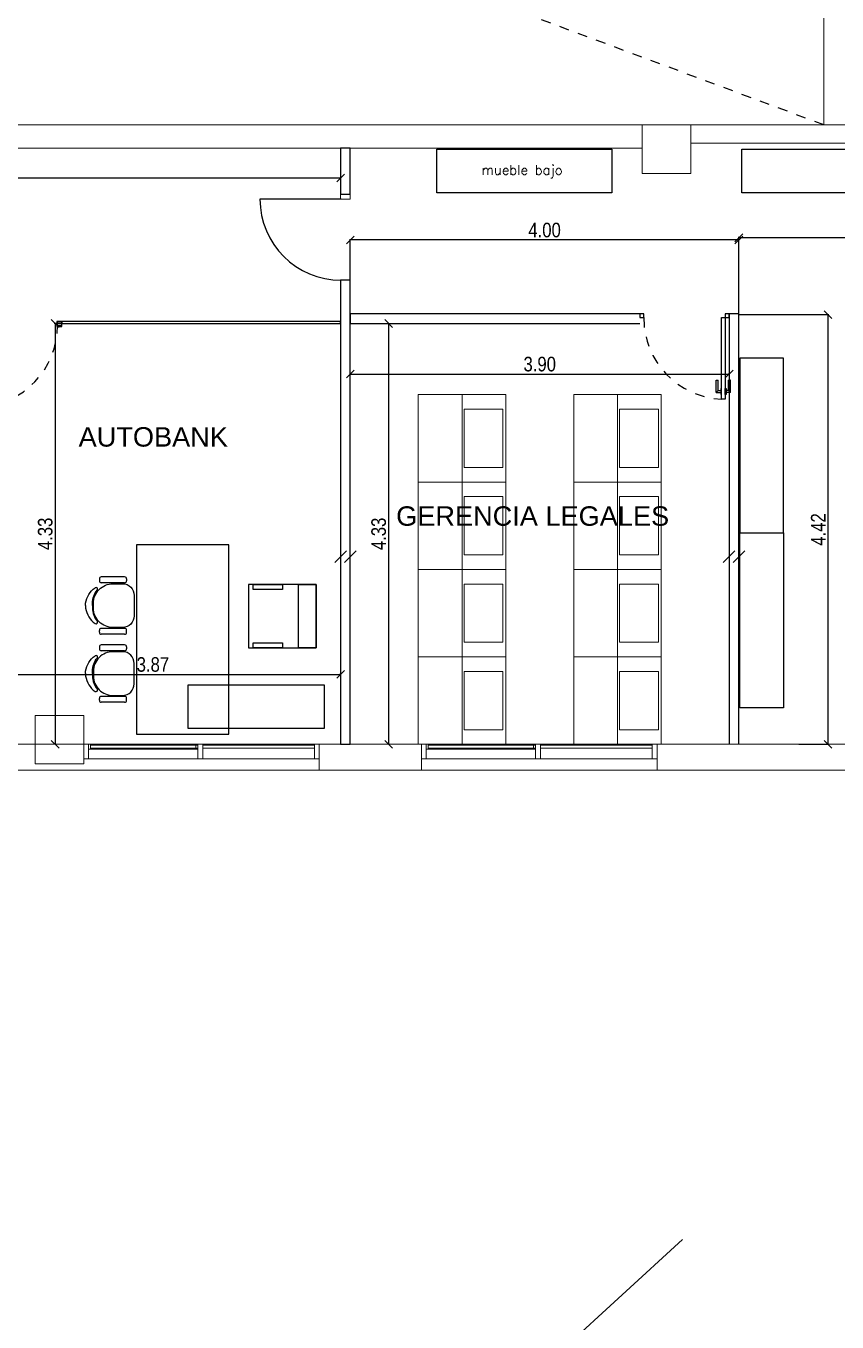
# Model space of a CAD drawing. Header units: millimetres. Extents: x 38 to 139, y 58 to 123.
# Drawn here: x 112.87 to 121.22, y 72.15 to 85.49 of the extents above; entities that cross this region are included whole.
import ezdxf

# ---------------------------------------------------------------- set-up
doc = ezdxf.new("R2010")
doc.units = ezdxf.units.MM
doc.linetypes.add('Hidden', pattern=[7.14375, 4.7625, -2.38125])
doc.linetypes.add('Hidden_2_', pattern=[0.007144, 0.004763, -0.002381])
for name, color, linetype, lineweight in [('A-----NPP', 7, 'Continuous', 9), ('A-GLAZIDM', 7, 'Continuous', 9), ('A-WALL', 7, 'Continuous', 9), ('A-WALLCWM', 7, 'Continuous', 9), ('BLOCK 019', 7, 'Continuous', 9), ('DIMENSION', 1, 'Continuous', 25), ('mobiliario ocasa', 7, 'Continuous', 5), ('S-COLSPRM', 7, 'Continuous', 9)]:
    doc.layers.add(name, color=color, linetype=linetype, lineweight=lineweight)
for name, color, linetype in [('DURLOCK', 7, 'Continuous'), ('EQ-Móvil', 7, 'Continuous'), ('estructura', 7, 'Continuous'), ('Lineas Proyecciones', 7, 'Hidden'), ('n carpinteria corte', 7, 'Continuous'), ('n carpinteria proyeccion', 7, 'Hidden'), ('n carpinteria vidrio', 7, 'Continuous'), ('n carpinteria vista', 7, 'Continuous'), ('Sectores', 3, 'Continuous')]:
    doc.layers.add(name, color=color, linetype=linetype)
doc.styles.add('ARIALNARROW', font='ARIALN.TTF')
doc.styles.add('MtXpl_Arial_Unicode_', font='ARIALUNI.ttf')
doc.styles.add('NUEVOLOCALES', font='romans.shx')
doc.dimstyles.new('C', dxfattribs={"dimscale": 1.5, "dimtxt": 0.15, "dimasz": 0.08, "dimexe": 0.01, "dimexo": 0, "dimgap": 0.025, "dimtad": 1, "dimzin": 0, "dimdsep": 46, "dimtxsty": 'ARIALNARROW', "dimblk": 'OBLIQUE', "dimcen": 0, "dimclrd": 256, "dimclre": 256, "dimclrt": 256, "dimadec": 0, "dimazin": 0, "dimtfac": 1.666667, "dimtofl": 0, "dimtmove": 0, "dimatfit": 0, "dimldrblk": 'OBLIQUE', "dimfxl": 0.1, "dimtolj": 1, "dimtzin": 0, "dimarcsym": 0})

# ---------------------------------------------------------------- blocks, each defined once
blk = doc.blocks.new('_Oblique')
at = {"layer": 'estructura', "color": 0, "lineweight": -2}
blk.add_line((-0.5, -0.5), (0.5, 0.5), dxfattribs=at)
blk = doc.blocks.new('*D53')
at = {"layer": 'Defpoints', "color": 0}
for p in [(120.208387, 83.310004), (131.773387, 83.310004), (120.208387, 82.519845)]:
    blk.add_point(p, dxfattribs=at)
at = {"layer": 'DIMENSION', "lineweight": -2}
for p, q in [((120.208387, 82.519845), (120.208387, 83.320004)), ((131.773387, 83.310004), (120.208387, 83.310004)), ((131.773387, 83.310004), (131.773387, 83.320004))]:
    blk.add_line(p, q, dxfattribs=at)
at = {"layer": 'DIMENSION', "lineweight": -2, "xscale": 0.08, "yscale": 0.08, "zscale": 0.08, "rotation": 180}
blk.add_blockref('_Oblique', (120.208387, 83.310004), dxfattribs=at)
at = {"layer": 'DIMENSION', "lineweight": -2, "xscale": 0.08, "yscale": 0.08, "zscale": 0.08}
blk.add_blockref('_Oblique', (131.773387, 83.310004), dxfattribs=at)
at = {"layer": 'DIMENSION', "insert": (125.990887, 83.41158), "char_height": 0.15, "attachment_point": 5, "style": 'ARIALNARROW'}
blk.add_mtext('\\A1;11.57', dxfattribs=at)
blk = doc.blocks.new('*D54')
at = {"layer": 'Defpoints', "color": 0}
for p in [(116.208387, 83.288244), (116.208387, 82.688244), (120.208387, 82.52871)]:
    blk.add_point(p, dxfattribs=at)
at = {"layer": 'DIMENSION', "lineweight": -2}
for p, q in [((116.208387, 82.688244), (116.208387, 83.298244)), ((120.208387, 83.288244), (116.208387, 83.288244)), ((120.208387, 82.52871), (120.208387, 83.298244))]:
    blk.add_line(p, q, dxfattribs=at)
at = {"layer": 'DIMENSION', "lineweight": -2, "xscale": 0.08, "yscale": 0.08, "zscale": 0.08, "rotation": 180}
blk.add_blockref('_Oblique', (116.208387, 83.288244), dxfattribs=at)
at = {"layer": 'DIMENSION', "lineweight": -2, "xscale": 0.08, "yscale": 0.08, "zscale": 0.08}
blk.add_blockref('_Oblique', (120.208387, 83.288244), dxfattribs=at)
at = {"layer": 'DIMENSION', "insert": (118.208387, 83.38982), "char_height": 0.15, "attachment_point": 5, "style": 'ARIALNARROW'}
blk.add_mtext('\\A1;4.00', dxfattribs=at)
blk = doc.blocks.new('*D55')
at = {"layer": 'Defpoints', "color": 0}
for p in [(116.208387, 81.90809), (120.108387, 81.90809), (120.108387, 81.90809)]:
    blk.add_point(p, dxfattribs=at)
at = {"layer": 'DIMENSION', "lineweight": -2}
for p, q in [((116.208387, 81.90809), (116.208387, 81.91809)), ((116.208387, 81.90809), (120.108387, 81.90809)), ((120.108387, 81.90809), (120.108387, 81.91809))]:
    blk.add_line(p, q, dxfattribs=at)
at = {"layer": 'DIMENSION', "lineweight": -2, "xscale": 0.08, "yscale": 0.08, "zscale": 0.08, "rotation": 180}
blk.add_blockref('_Oblique', (116.208387, 81.90809), dxfattribs=at)
at = {"layer": 'DIMENSION', "lineweight": -2, "xscale": 0.08, "yscale": 0.08, "zscale": 0.08}
blk.add_blockref('_Oblique', (120.108387, 81.90809), dxfattribs=at)
at = {"layer": 'DIMENSION', "insert": (118.158387, 82.009667), "char_height": 0.15, "attachment_point": 5, "style": 'ARIALNARROW'}
blk.add_mtext('\\A1;3.90', dxfattribs=at)
blk = doc.blocks.new('*D56')
at = {"layer": 'Defpoints', "color": 0}
for p in [(116.602318, 82.42871), (116.602318, 78.096209), (116.602318, 78.096209)]:
    blk.add_point(p, dxfattribs=at)
at = {"layer": 'DIMENSION', "lineweight": -2}
for p, q in [((116.602318, 82.42871), (116.612318, 82.42871)), ((116.602318, 82.42871), (116.602318, 78.096209)), ((116.602318, 78.096209), (116.612318, 78.096209))]:
    blk.add_line(p, q, dxfattribs=at)
at = {"layer": 'DIMENSION', "lineweight": -2, "xscale": 0.08, "yscale": 0.08, "zscale": 0.08}
for p, rotation in [((116.602318, 82.42871), 90), ((116.602318, 78.096209), 270)]:
    blk.add_blockref('_Oblique', p, dxfattribs=dict(at, rotation=rotation))
at = {"layer": 'DIMENSION', "insert": (116.500741, 80.26246), "char_height": 0.15, "attachment_point": 5, "rotation": 90, "style": 'ARIALNARROW'}
blk.add_mtext('\\A1;4.33', dxfattribs=at)
blk = doc.blocks.new('*D57')
at = {"layer": 'Defpoints', "color": 0}
for p in [(120.208387, 82.519845), (120.825755, 78.096209), (121.125755, 78.096209)]:
    blk.add_point(p, dxfattribs=at)
at = {"layer": 'DIMENSION', "lineweight": -2}
for p, q in [((120.208387, 82.519845), (121.135755, 82.519845)), ((121.125755, 82.519845), (121.125755, 78.096209)), ((120.825755, 78.096209), (121.135755, 78.096209))]:
    blk.add_line(p, q, dxfattribs=at)
at = {"layer": 'DIMENSION', "lineweight": -2, "xscale": 0.08, "yscale": 0.08, "zscale": 0.08}
for p, rotation in [((121.125755, 82.519845), 90), ((121.125755, 78.096209), 270)]:
    blk.add_blockref('_Oblique', p, dxfattribs=dict(at, rotation=rotation))
at = {"layer": 'DIMENSION', "insert": (121.025455, 80.308027), "char_height": 0.15, "attachment_point": 5, "rotation": 90, "style": 'ARIALNARROW'}
blk.add_mtext('\\A1;4.42', dxfattribs=at)
blk = doc.blocks.new('*D58')
at = {"layer": 'Defpoints', "color": 0}
for p in [(113.244114, 82.42871), (113.16942, 78.096209), (113.16942, 78.096209)]:
    blk.add_point(p, dxfattribs=at)
at = {"layer": 'DIMENSION', "lineweight": -2}
for p, q in [((113.244114, 82.42871), (113.15942, 82.42871)), ((113.16942, 82.42871), (113.16942, 78.096209)), ((113.16942, 78.096209), (113.15942, 78.096209))]:
    blk.add_line(p, q, dxfattribs=at)
at = {"layer": 'DIMENSION', "lineweight": -2, "xscale": 0.08, "yscale": 0.08, "zscale": 0.08}
for p, rotation in [((113.16942, 82.42871), 90), ((113.16942, 78.096209), 270)]:
    blk.add_blockref('_Oblique', p, dxfattribs=dict(at, rotation=rotation))
at = {"layer": 'DIMENSION', "insert": (113.067843, 80.26246), "char_height": 0.15, "attachment_point": 5, "rotation": 90, "style": 'ARIALNARROW'}
blk.add_mtext('\\A1;4.33', dxfattribs=at)
blk = doc.blocks.new('*D59')
at = {"layer": 'Defpoints', "color": 0}
for p in [(112.243387, 78.815586), (116.108387, 78.815586), (116.108387, 78.815586)]:
    blk.add_point(p, dxfattribs=at)
at = {"layer": 'DIMENSION', "lineweight": -2}
for p, q in [((112.243387, 78.815586), (112.243387, 78.825586)), ((112.243387, 78.815586), (116.108387, 78.815586)), ((116.108387, 78.815586), (116.108387, 78.825586))]:
    blk.add_line(p, q, dxfattribs=at)
at = {"layer": 'DIMENSION', "lineweight": -2, "xscale": 0.08, "yscale": 0.08, "zscale": 0.08, "rotation": 180}
blk.add_blockref('_Oblique', (112.243387, 78.815586), dxfattribs=at)
at = {"layer": 'DIMENSION', "lineweight": -2, "xscale": 0.08, "yscale": 0.08, "zscale": 0.08}
blk.add_blockref('_Oblique', (116.108387, 78.815586), dxfattribs=at)
at = {"layer": 'DIMENSION', "insert": (114.175887, 78.917162), "char_height": 0.15, "attachment_point": 5, "style": 'ARIALNARROW'}
blk.add_mtext('\\A1;3.87', dxfattribs=at)
blk = doc.blocks.new('*D67')
at = {"layer": 'Defpoints', "color": 0}
for p in [(98.600219, 83.926545), (116.108389, 83.926545), (116.108389, 83.926545)]:
    blk.add_point(p, dxfattribs=at)
at = {"layer": 'DIMENSION', "lineweight": -2}
for p, q in [((98.600219, 83.926545), (98.600219, 83.936545)), ((98.600219, 83.926545), (116.108389, 83.926545)), ((116.108389, 83.926545), (116.108389, 83.916545))]:
    blk.add_line(p, q, dxfattribs=at)
at = {"layer": 'DIMENSION', "lineweight": -2, "xscale": 0.08, "yscale": 0.08, "zscale": 0.08, "rotation": 180}
blk.add_blockref('_Oblique', (98.600219, 83.926545), dxfattribs=at)
at = {"layer": 'DIMENSION', "lineweight": -2, "xscale": 0.08, "yscale": 0.08, "zscale": 0.08}
blk.add_blockref('_Oblique', (116.108389, 83.926545), dxfattribs=at)
at = {"layer": 'DIMENSION', "insert": (107.354304, 84.028122), "char_height": 0.15, "attachment_point": 5, "style": 'ARIALNARROW'}
blk.add_mtext('\\A1;17.51', dxfattribs=at)
blk = doc.blocks.new('*D73')
at = {"layer": 'Defpoints', "color": 0}
for p in [(136.763166, 77.831209), (39.523379, 68.622821), (136.763166, 63.52282)]:
    blk.add_point(p, dxfattribs=at)
at = {"layer": 'DIMENSION', "lineweight": -2}
for p, q in [((136.763166, 77.831209), (136.763166, 63.51282)), ((39.523379, 68.622821), (39.523379, 63.51282)), ((39.523379, 63.52282), (136.763166, 63.52282))]:
    blk.add_line(p, q, dxfattribs=at)
at = {"layer": 'DIMENSION', "lineweight": -2, "xscale": 0.08, "yscale": 0.08, "zscale": 0.08, "rotation": 180}
blk.add_blockref('_Oblique', (39.523379, 63.52282), dxfattribs=at)
at = {"layer": 'DIMENSION', "lineweight": -2, "xscale": 0.08, "yscale": 0.08, "zscale": 0.08}
blk.add_blockref('_Oblique', (136.763166, 63.52282), dxfattribs=at)
at = {"layer": 'DIMENSION', "insert": (88.143273, 63.624397), "char_height": 0.15, "attachment_point": 5, "style": 'ARIALNARROW'}
blk.add_mtext('\\A1;97.24', dxfattribs=at)

msp = doc.modelspace()

# ---------------------------------------------------------------- linework, layer by layer
at = {"color": 252}
for p, q in [((113.884788, 79.819186), (113.644788, 79.819186)), ((113.624788, 79.799186), (113.624788, 79.779186)), ((113.884788, 79.759186), (113.644788, 79.759186)), ((113.904788, 79.799186), (113.904788, 79.779186)), ((113.624788, 79.249186), (113.624788, 79.269186)), ((113.884788, 79.289186), (113.644788, 79.289186)), ((113.904788, 79.249186), (113.904788, 79.269186)), ((113.884788, 79.229186), (113.644788, 79.229186)), ((113.624788, 79.099186), (113.624788, 79.079186)), ((113.884788, 79.119186), (113.644788, 79.119186)), ((113.884788, 79.059186), (113.644788, 79.059186)), ((113.904788, 79.099186), (113.904788, 79.079186)), ((113.624788, 78.549186), (113.624788, 78.569186)), ((113.884788, 78.589186), (113.644788, 78.589186)), ((113.884788, 78.529186), (113.644788, 78.529186)), ((113.904788, 78.549186), (113.904788, 78.569186))]:
    msp.add_line(p, q, dxfattribs=at)
for points in [[(113.483387, 79.524186), (113.483387, 79.549186, -0.207449), (113.581242, 79.70861)], [(113.553387, 79.524186), (113.553387, 79.549186, -0.178789), (113.603813, 79.685701)], [(113.483387, 79.524186), (113.483387, 79.499186, 0.207449), (113.581242, 79.339762)], [(113.553387, 79.524186), (113.553387, 79.499186, 0.178789), (113.603813, 79.362671)], [(113.483387, 78.824186), (113.483387, 78.849186, -0.207449), (113.581242, 79.00861)], [(113.553387, 78.824186), (113.553387, 78.849186, -0.178789), (113.603813, 78.985701)], [(113.483387, 78.824186), (113.483387, 78.799186, 0.207449), (113.581242, 78.639762)], [(113.553387, 78.824186), (113.553387, 78.799186, 0.178789), (113.603813, 78.662671)]]:
    msp.add_lwpolyline(points, format="xyb", dxfattribs=at)
for points in [[(113.763387, 79.749186), (113.863387, 79.749186, -0.414214), (113.983387, 79.629186), (113.983387, 79.419186, -0.414214), (113.863387, 79.299186), (113.763387, 79.299186, -0.414214), (113.563387, 79.499186), (113.563387, 79.549186, -0.414214)], [(113.763387, 78.599186), (113.863387, 78.599186, 0.414214), (113.983387, 78.719186), (113.983387, 78.929186, 0.414214), (113.863387, 79.049186), (113.763387, 79.049186, 0.414214), (113.563387, 78.849186), (113.563387, 78.799186, 0.414214)]]:
    msp.add_lwpolyline(points, format="xyb", close=True, dxfattribs=at)
for centre, radius, start, end in [((113.644788, 79.799186), 0.02, 90, 180), ((113.884788, 79.799186), 0.02, 0, 90), ((113.588904, 79.693586), 0.016866, 332.127554, 117.020489), ((113.644788, 79.779186), 0.02, 180, 270), ((113.884788, 79.779186), 0.02, 270, 0), ((113.588904, 79.354786), 0.016866, 242.979511, 27.872446), ((113.644788, 79.269186), 0.02, 90, 180), ((113.884788, 79.269186), 0.02, 0, 90), ((113.644788, 79.249186), 0.02, 180, 270), ((113.884788, 79.249186), 0.02, 270, 0), ((113.588904, 78.993586), 0.016866, 332.127554, 117.020489), ((113.644788, 79.099186), 0.02, 90, 180), ((113.644788, 79.079186), 0.02, 180, 270), ((113.884788, 79.099186), 0.02, 0, 90), ((113.884788, 79.079186), 0.02, 270, 0), ((113.588904, 78.654786), 0.016866, 242.979511, 27.872446), ((113.644788, 78.569186), 0.02, 90, 180), ((113.644788, 78.549186), 0.02, 180, 270), ((113.884788, 78.569186), 0.02, 0, 90), ((113.884788, 78.549186), 0.02, 270, 0)]:
    msp.add_arc(centre, radius, start, end, dxfattribs=at)
at = {"layer": 'A-----NPP', "color": 252, "linetype": 'Hidden'}
msp.add_line((124.888482, 77.831209), (104.668087, 59.259208), dxfattribs=at)
at = {"layer": 'A-GLAZIDM', "color": 252, "lineweight": 18}
for p, q in [((113.513387, 78.096209), (113.463387, 78.096209)), ((113.463387, 78.096209), (113.463387, 77.946209)), ((113.533387, 78.096209), (113.513387, 78.096209)), ((113.513387, 78.096209), (113.513387, 78.046209)), ((113.513387, 77.946209), (113.513387, 78.096209)), ((113.533387, 78.046209), (113.533387, 78.096209)), ((114.638387, 78.086209), (113.533387, 78.086209)), ((113.533387, 78.086209), (113.533387, 78.056209)), ((114.638387, 78.096209), (114.618387, 78.096209)), ((114.618387, 78.096209), (114.618387, 78.046209)), ((114.638387, 78.046209), (114.638387, 78.096209)), ((114.688387, 78.096209), (114.638387, 78.096209)), ((114.638387, 78.096209), (114.638387, 77.946209)), ((114.638387, 78.056209), (114.638387, 78.086209)), ((114.688387, 77.946209), (114.688387, 78.096209)), ((115.838387, 78.086209), (114.688387, 78.086209)), ((114.688387, 78.086209), (114.688387, 78.056209)), ((115.888387, 78.096209), (115.838387, 78.096209)), ((115.838387, 78.096209), (115.838387, 77.946209)), ((115.838387, 78.056209), (115.838387, 78.086209)), ((115.888387, 77.946209), (115.888387, 78.096209)), ((116.990887, 78.096209), (116.940887, 78.096209)), ((116.940887, 78.096209), (116.940887, 77.946209)), ((117.010887, 78.096209), (116.990887, 78.096209)), ((116.990887, 78.096209), (116.990887, 78.046209)), ((116.990887, 77.946209), (116.990887, 78.096209)), ((117.010887, 78.046209), (117.010887, 78.096209)), ((118.115887, 78.086209), (117.010887, 78.086209)), ((117.010887, 78.086209), (117.010887, 78.056209)), ((118.115887, 78.096209), (118.095887, 78.096209)), ((118.095887, 78.096209), (118.095887, 78.046209)), ((118.115887, 78.046209), (118.115887, 78.096209)), ((118.165887, 78.096209), (118.115887, 78.096209)), ((118.115887, 78.096209), (118.115887, 77.946209)), ((118.115887, 78.056209), (118.115887, 78.086209)), ((118.165887, 77.946209), (118.165887, 78.096209)), ((119.315887, 78.086209), (118.165887, 78.086209)), ((118.165887, 78.086209), (118.165887, 78.056209)), ((119.365887, 78.096209), (119.315887, 78.096209)), ((119.315887, 78.096209), (119.315887, 77.946209)), ((119.315887, 78.056209), (119.315887, 78.086209)), ((119.365887, 77.946209), (119.365887, 78.096209)), ((113.463387, 77.946209), (113.513387, 77.946209)), ((113.513387, 78.046209), (113.533387, 78.046209)), ((113.533387, 78.056209), (114.638387, 78.056209)), ((114.618387, 78.046209), (114.638387, 78.046209)), ((114.638387, 77.946209), (114.688387, 77.946209)), ((114.688387, 78.056209), (115.838387, 78.056209)), ((115.838387, 77.946209), (115.888387, 77.946209)), ((116.940887, 77.946209), (116.990887, 77.946209)), ((116.990887, 78.046209), (117.010887, 78.046209)), ((117.010887, 78.056209), (118.115887, 78.056209)), ((118.095887, 78.046209), (118.115887, 78.046209)), ((118.115887, 77.946209), (118.165887, 77.946209)), ((118.165887, 78.056209), (119.315887, 78.056209)), ((119.315887, 77.946209), (119.365887, 77.946209))]:
    msp.add_line(p, q, dxfattribs=at)
at = {"layer": 'A-GLAZIDM', "color": 252}
for p, q in [((113.533387, 78.096209), (114.618387, 78.096209)), ((114.688387, 78.096209), (115.838387, 78.096209)), ((117.010887, 78.096209), (118.095887, 78.096209)), ((118.165887, 78.096209), (119.315887, 78.096209)), ((114.638387, 77.946209), (113.513387, 77.946209)), ((114.618387, 78.046209), (113.533387, 78.046209)), ((115.838387, 77.946209), (114.688387, 77.946209)), ((118.115887, 77.946209), (116.990887, 77.946209)), ((118.095887, 78.046209), (117.010887, 78.046209)), ((119.315887, 77.946209), (118.165887, 77.946209))]:
    msp.add_line(p, q, dxfattribs=at)
at = {"layer": 'A-WALL', "color": 252, "lineweight": 18}
for p, q in [((119.213382, 84.473709), (107.213387, 84.473709)), ((119.213382, 84.233709), (119.213382, 84.473709)), ((124.898387, 84.473709), (119.713382, 84.473709)), ((119.713382, 84.473709), (119.713382, 84.233709)), ((107.213387, 84.233709), (119.213382, 84.233709)), ((119.713382, 84.283709), (129.243387, 84.283709)), ((118.793387, 78.096209), (112.303387, 78.096209)), ((115.888387, 78.096209), (115.888387, 77.831209)), ((116.940887, 78.096209), (116.940887, 77.831209)), ((129.363387, 78.096209), (118.793387, 78.096209)), ((119.365887, 78.096209), (119.365887, 77.831209)), ((97.828247, 77.831209), (129.363387, 77.831209))]:
    msp.add_line(p, q, dxfattribs=at)
at = {"layer": 'A-WALLCWM', "color": 252, "lineweight": 18}
for p, q in [((116.108389, 83.709266), (116.108389, 83.759266)), ((116.108389, 83.759266), (116.208389, 83.759266)), ((116.208389, 83.709266), (116.108389, 83.709266)), ((116.208389, 83.759266), (116.208389, 83.709266))]:
    msp.add_line(p, q, dxfattribs=at)
at = {"layer": 'BLOCK 019', "color": 252, "lineweight": 18}
msp.add_line((121.083382, 86.186915), (121.083382, 84.473709), dxfattribs=at)
at = {"layer": 'DURLOCK', "color": 252}
for p, q in [((116.208389, 84.233709), (116.108389, 84.233709)), ((116.108389, 84.233709), (116.108389, 83.759266)), ((116.208389, 83.759266), (116.208389, 84.233709)), ((116.108389, 83.759266), (116.208389, 83.759266)), ((116.208387, 82.874282), (116.108387, 82.874282)), ((116.108387, 82.874282), (116.108387, 78.096209)), ((116.208387, 78.096209), (116.208387, 82.874282)), ((119.188387, 82.52871), (116.208387, 82.52871)), ((116.208387, 82.52871), (116.208387, 82.42871)), ((120.208387, 82.52871), (120.108387, 82.52871)), ((120.108387, 82.52871), (120.108387, 78.096209)), ((120.208387, 78.096209), (120.208387, 82.52871)), ((116.208387, 82.42871), (119.188387, 82.42871)), ((116.108387, 78.096209), (116.208387, 78.096209))]:
    msp.add_line(p, q, dxfattribs=at)
at = {"layer": 'EQ-Móvil', "color": 252}
for p, q in [((117.099521, 84.223709), (118.899521, 84.223709)), ((117.099521, 83.773709), (117.099521, 84.223709)), ((118.899521, 84.223709), (118.899521, 83.773709)), ((120.23817, 84.223709), (122.03817, 84.223709)), ((120.23817, 83.773709), (120.23817, 84.223709)), ((118.899521, 83.773709), (117.099521, 83.773709)), ((122.03817, 83.773709), (120.23817, 83.773709)), ((120.217854, 82.07246), (120.217854, 80.27246)), ((120.667854, 82.07246), (120.217854, 82.07246)), ((120.667854, 80.27246), (120.667854, 82.07246)), ((120.217854, 78.47246), (120.217854, 80.27246)), ((120.217854, 80.27246), (120.667854, 80.27246)), ((120.217854, 80.27246), (120.667854, 80.27246)), ((120.667854, 80.27246), (120.667854, 78.47246)), ((114.958387, 80.149186), (114.008387, 80.149186)), ((114.008387, 80.149186), (114.008387, 78.199186)), ((114.958387, 78.199186), (114.958387, 80.149186)), ((114.008387, 79.674186), (114.008387, 78.674186)), ((115.858387, 79.739741), (115.158387, 79.739741)), ((115.158387, 79.739741), (115.158387, 79.089741)), ((115.208387, 79.689741), (115.208387, 79.739741)), ((115.208387, 79.739741), (115.508387, 79.739741)), ((115.508387, 79.689741), (115.208387, 79.689741)), ((115.508387, 79.739741), (115.508387, 79.689741)), ((115.674125, 79.089741), (115.674125, 79.739741)), ((115.674125, 79.739741), (115.858387, 79.739741)), ((115.858387, 79.089741), (115.858387, 79.739741)), ((115.858387, 79.739741), (115.858387, 79.089741)), ((115.208387, 79.089741), (115.208387, 79.139741)), ((115.208387, 79.139741), (115.508387, 79.139741)), ((115.508387, 79.139741), (115.508387, 79.089741)), ((115.158387, 79.089741), (115.858387, 79.089741)), ((115.508387, 79.089741), (115.208387, 79.089741)), ((115.858387, 79.089741), (115.674125, 79.089741)), ((114.538387, 78.709186), (115.938387, 78.709186)), ((114.538387, 78.259186), (114.538387, 78.709186)), ((115.938387, 78.709186), (115.938387, 78.259186)), ((120.667854, 78.47246), (120.217854, 78.47246)), ((114.008387, 78.199186), (114.958387, 78.199186)), ((115.938387, 78.259186), (114.538387, 78.259186))]:
    msp.add_line(p, q, dxfattribs=at)
at = {"layer": 'estructura', "color": 252, "lineweight": -2}
for p, q in [((116.048387, 79.969461), (116.168387, 80.089461)), ((116.048387, 79.969461), (116.168387, 80.089461)), ((116.268387, 80.089461), (116.148387, 79.969461)), ((116.268387, 80.089461), (116.148387, 79.969461)), ((120.048387, 79.969461), (120.168387, 80.089461)), ((120.048387, 79.969461), (120.168387, 80.089461)), ((120.268387, 80.089461), (120.148387, 79.969461)), ((120.268387, 80.089461), (120.148387, 79.969461))]:
    msp.add_line(p, q, dxfattribs=at)
at = {"layer": 'Lineas Proyecciones', "color": 252, "linetype": 'Hidden', "ltscale": 0.00015}
msp.add_line((121.083382, 84.473709), (57.213382, 108.233009), dxfattribs=at)
at = {"layer": 'mobiliario ocasa', "color": 252, "ltscale": 0.1}
for p, q in [((116.908387, 81.696209), (117.358387, 81.696209)), ((116.908387, 80.796209), (116.908387, 81.696209)), ((117.808387, 81.696209), (117.358387, 81.696209)), ((117.358387, 81.696209), (117.358387, 80.796209)), ((117.358387, 81.696209), (117.358387, 80.796209)), ((117.808387, 80.796209), (117.808387, 81.696209)), ((118.508387, 81.696209), (118.958387, 81.696209)), ((118.508387, 80.796209), (118.508387, 81.696209)), ((119.408387, 81.696209), (118.958387, 81.696209)), ((118.958387, 81.696209), (118.958387, 80.796209)), ((118.958387, 81.696209), (118.958387, 80.796209)), ((119.408387, 80.796209), (119.408387, 81.696209)), ((117.779737, 81.546209), (117.379737, 81.546209)), ((117.379737, 81.546209), (117.379737, 80.946209)), ((117.779737, 80.946209), (117.779737, 81.546209)), ((119.379737, 81.546209), (118.979737, 81.546209)), ((118.979737, 81.546209), (118.979737, 80.946209)), ((119.379737, 80.946209), (119.379737, 81.546209)), ((117.379737, 80.946209), (117.779737, 80.946209)), ((118.979737, 80.946209), (119.379737, 80.946209)), ((116.908387, 80.796209), (117.358387, 80.796209)), ((116.908387, 79.896209), (116.908387, 80.796209)), ((117.358387, 80.796209), (116.908387, 80.796209)), ((117.808387, 80.796209), (117.358387, 80.796209)), ((117.358387, 80.796209), (117.358387, 79.896209)), ((117.358387, 80.796209), (117.358387, 79.896209)), ((117.358387, 80.796209), (117.808387, 80.796209)), ((117.808387, 79.896209), (117.808387, 80.796209)), ((118.508387, 80.796209), (118.958387, 80.796209)), ((118.508387, 79.896209), (118.508387, 80.796209)), ((118.958387, 80.796209), (118.508387, 80.796209)), ((119.408387, 80.796209), (118.958387, 80.796209)), ((118.958387, 80.796209), (118.958387, 79.896209)), ((118.958387, 80.796209), (118.958387, 79.896209)), ((118.958387, 80.796209), (119.408387, 80.796209)), ((119.408387, 79.896209), (119.408387, 80.796209)), ((117.779737, 80.646209), (117.379737, 80.646209)), ((117.379737, 80.646209), (117.379737, 80.046209)), ((117.779737, 80.046209), (117.779737, 80.646209)), ((119.379737, 80.646209), (118.979737, 80.646209)), ((118.979737, 80.646209), (118.979737, 80.046209)), ((119.379737, 80.046209), (119.379737, 80.646209)), ((117.379737, 80.046209), (117.779737, 80.046209)), ((118.979737, 80.046209), (119.379737, 80.046209)), ((116.908387, 79.896209), (117.358387, 79.896209)), ((116.908387, 78.996209), (116.908387, 79.896209)), ((117.358387, 79.896209), (116.908387, 79.896209)), ((117.808387, 79.896209), (117.358387, 79.896209)), ((117.358387, 79.896209), (117.358387, 78.996209)), ((117.358387, 79.896209), (117.358387, 78.996209)), ((117.358387, 79.896209), (117.808387, 79.896209)), ((117.808387, 78.996209), (117.808387, 79.896209)), ((118.508387, 79.896209), (118.958387, 79.896209)), ((118.508387, 78.996209), (118.508387, 79.896209)), ((118.958387, 79.896209), (118.508387, 79.896209)), ((119.408387, 79.896209), (118.958387, 79.896209)), ((118.958387, 79.896209), (118.958387, 78.996209)), ((118.958387, 79.896209), (118.958387, 78.996209)), ((118.958387, 79.896209), (119.408387, 79.896209)), ((119.408387, 78.996209), (119.408387, 79.896209)), ((117.779737, 79.746209), (117.379737, 79.746209)), ((117.379737, 79.746209), (117.379737, 79.146209)), ((117.779737, 79.146209), (117.779737, 79.746209)), ((119.379737, 79.746209), (118.979737, 79.746209)), ((118.979737, 79.746209), (118.979737, 79.146209)), ((119.379737, 79.146209), (119.379737, 79.746209)), ((117.379737, 79.146209), (117.779737, 79.146209)), ((118.979737, 79.146209), (119.379737, 79.146209)), ((117.358387, 78.996209), (116.908387, 78.996209)), ((116.908387, 78.996209), (116.908387, 78.096209)), ((117.358387, 78.996209), (116.908387, 78.996209)), ((117.358387, 78.096209), (117.358387, 78.996209)), ((117.358387, 78.996209), (117.808387, 78.996209)), ((117.358387, 78.996209), (117.808387, 78.996209)), ((117.358387, 78.096209), (117.358387, 78.996209)), ((117.808387, 78.996209), (117.808387, 78.096209)), ((118.958387, 78.996209), (118.508387, 78.996209)), ((118.508387, 78.996209), (118.508387, 78.096209)), ((118.958387, 78.996209), (118.508387, 78.996209)), ((118.958387, 78.096209), (118.958387, 78.996209)), ((118.958387, 78.996209), (119.408387, 78.996209)), ((118.958387, 78.996209), (119.408387, 78.996209)), ((118.958387, 78.096209), (118.958387, 78.996209)), ((119.408387, 78.996209), (119.408387, 78.096209)), ((117.779737, 78.846209), (117.379737, 78.846209)), ((117.379737, 78.846209), (117.379737, 78.246209)), ((117.779737, 78.246209), (117.779737, 78.846209)), ((119.379737, 78.846209), (118.979737, 78.846209)), ((118.979737, 78.846209), (118.979737, 78.246209)), ((119.379737, 78.246209), (119.379737, 78.846209)), ((117.379737, 78.246209), (117.779737, 78.246209)), ((118.979737, 78.246209), (119.379737, 78.246209)), ((116.908387, 78.096209), (117.358387, 78.096209)), ((117.808387, 78.096209), (117.358387, 78.096209)), ((118.508387, 78.096209), (118.958387, 78.096209)), ((119.408387, 78.096209), (118.958387, 78.096209))]:
    msp.add_line(p, q, dxfattribs=at)
at = {"layer": 'n carpinteria corte', "color": 252}
for p, q in [((116.113387, 83.709266), (115.278387, 83.709266)), ((119.228387, 82.52871), (119.188387, 82.52871)), ((119.188387, 82.52871), (119.188387, 82.48871)), ((119.188387, 82.48871), (119.228387, 82.48871)), ((119.228387, 82.48871), (119.228387, 82.52871)), ((120.031053, 81.64871), (120.031053, 82.48871)), ((120.031053, 82.48871), (120.068387, 82.48871)), ((120.108387, 82.52871), (120.068387, 82.52871)), ((120.068387, 82.52871), (120.068387, 82.48871)), ((120.068387, 82.48871), (120.068387, 81.64871)), ((120.068387, 82.48871), (120.108387, 82.48871)), ((120.108387, 82.48871), (120.108387, 82.52871)), ((113.193387, 82.44871), (113.233387, 82.44871)), ((113.193387, 82.40871), (113.193387, 82.44871)), ((113.233387, 82.40871), (113.193387, 82.40871)), ((113.233387, 82.44871), (113.233387, 82.40871)), ((116.108387, 82.44871), (113.238374, 82.44871)), ((113.238374, 82.44871), (113.238374, 82.42871)), ((113.238374, 82.42871), (116.108387, 82.42871)), ((116.108387, 82.42871), (116.108387, 82.44871)), ((120.068387, 81.64871), (120.031053, 81.64871))]:
    msp.add_line(p, q, dxfattribs=at)
msp.add_arc((116.113387, 83.709266), 0.834999, 180, 270, dxfattribs=at)
at = {"layer": 'n carpinteria proyeccion', "color": 252, "linetype": 'Hidden_2_'}
for centre, start, end in [((120.068387, 82.48871), 180, 267.452682), ((112.353387, 82.40871), 272.547318, 0)]:
    msp.add_arc(centre, 0.84, start, end, dxfattribs=at)
at = {"layer": 'n carpinteria vidrio', "color": 252}
for p, q in [((113.238374, 82.448706), (113.188374, 82.448706)), ((113.188374, 82.448706), (113.188374, 82.398706)), ((113.188374, 82.398706), (113.238374, 82.398706)), ((113.238374, 82.398706), (113.238374, 82.448706))]:
    msp.add_line(p, q, dxfattribs=at)
at = {"layer": 'n carpinteria vista', "color": 252, "linetype": 'Continuous'}
for p, q in [((119.976139, 81.846257), (119.996257, 81.846257)), ((119.976139, 81.719198), (119.976139, 81.846257)), ((119.996257, 81.73886), (119.996257, 81.846257)), ((120.1233, 81.846257), (120.103183, 81.846257)), ((120.103183, 81.73886), (120.103183, 81.846257)), ((120.1233, 81.719198), (120.1233, 81.846257)), ((119.996257, 81.73886), (119.976139, 81.719198)), ((119.976139, 81.719198), (120.022093, 81.719198)), ((119.996257, 81.73886), (120.022093, 81.73886)), ((120.022093, 81.759527), (120.022093, 81.69871)), ((120.031053, 81.759527), (120.022093, 81.759527)), ((120.022093, 81.69871), (120.031053, 81.69871)), ((120.031053, 81.69871), (120.031053, 81.759527)), ((120.068387, 81.69871), (120.068387, 81.759527)), ((120.068387, 81.759527), (120.077347, 81.759527)), ((120.077347, 81.69871), (120.068387, 81.69871)), ((120.077347, 81.759527), (120.077347, 81.69871)), ((120.103183, 81.73886), (120.077347, 81.73886)), ((120.1233, 81.719198), (120.077347, 81.719198)), ((120.103183, 81.73886), (120.1233, 81.719198))]:
    msp.add_line(p, q, dxfattribs=at)
at = {"layer": 'S-COLSPRM', "color": 252}
for p, q in [((119.713382, 84.473709), (119.213382, 84.473709)), ((119.213382, 84.473709), (119.213382, 83.973709)), ((119.713382, 83.973709), (119.713382, 84.473709)), ((119.213382, 83.973709), (119.713382, 83.973709)), ((113.463387, 78.393709), (112.963387, 78.393709)), ((112.963387, 78.393709), (112.963387, 77.893709)), ((113.463387, 77.893709), (113.463387, 78.393709)), ((112.963387, 77.893709), (113.463387, 77.893709))]:
    msp.add_line(p, q, dxfattribs=at)

# ---------------------------------------------------------------- texts
at = {"layer": 'EQ-Móvil', "color": 252, "style": 'NUEVOLOCALES'}
msp.add_text('mueble bajo', height=0.1, dxfattribs=at).set_placement((117.558263, 83.959485))
at = {"layer": 'Sectores', "style": 'MtXpl_Arial_Unicode_'}
for s, p in [('AUTOBANK', (113.411154, 81.161178)), ('GERENCIA LEGALES', (116.680512, 80.346209))]:
    msp.add_text(s, height=0.2, dxfattribs=at).set_placement(p)

# ---------------------------------------------------------------- dimensions: what is measured, and where the dimension line sits
at = {"layer": 'DIMENSION'}
for base, p1, p2, override, picture, middle in [((116.108389, 83.926545), (98.600219, 83.926545), (116.108389, 83.926545), {"dimscale": 1, "dimlfac": 1, "dimtxsty": 'ARIALNARROW', "dimtmove": 1, "dimtolj": 1}, '*D67', (107.354304, 84.028122)), ((116.208387, 83.288244), (120.208387, 82.52871), (116.208387, 82.688244), {"dimscale": 1, "dimlfac": 1, "dimtxsty": 'ARIALNARROW', "dimtolj": 1}, '*D54', (118.208387, 83.38982)), ((120.208387, 83.310004), (131.773387, 83.310004), (120.208387, 82.519845), {"dimscale": 1, "dimlfac": 1, "dimtxsty": 'ARIALNARROW', "dimtolj": 1}, '*D53', (125.990887, 83.41158)), ((120.108387, 81.90809), (116.208387, 81.90809), (120.108387, 81.90809), {"dimscale": 1, "dimlfac": 1, "dimtxsty": 'ARIALNARROW', "dimtolj": 1}, '*D55', (118.158387, 82.009667)), ((116.108387, 78.815586), (112.243387, 78.815586), (116.108387, 78.815586), {"dimscale": 1, "dimlfac": 1, "dimtxsty": 'ARIALNARROW', "dimtolj": 1}, '*D59', (114.175887, 78.917162)), ((136.763166, 63.52282), (39.523379, 68.622821), (136.763166, 77.831209), {"dimscale": 1, "dimlfac": 1, "dimtxsty": 'ARIALNARROW', "dimtolj": 1}, '*D73', (88.143273, 63.624397))]:
    dim = msp.add_linear_dim(base=base, p1=p1, p2=p2, dimstyle='C', override=override, dxfattribs=at)
    dim.commit()
    dim.dimension.update_dxf_attribs({"geometry": picture, "text_midpoint": middle})
for base, p1, p2, angle, picture, middle in [((113.16942, 78.096209), (113.244114, 82.42871), (113.16942, 78.096209), 270, '*D58', (113.067843, 80.26246)), ((116.602318, 78.096209), (116.602318, 82.42871), (116.602318, 78.096209), 270, '*D56', (116.500741, 80.26246)), ((121.125755, 78.096209), (120.208387, 82.519845), (120.825755, 78.096209), 90, '*D57', (121.025455, 80.308027))]:
    dim = msp.add_linear_dim(base=base, p1=p1, p2=p2, angle=angle, dimstyle='C', override={"dimscale": 1, "dimlfac": 1, "dimtxsty": 'ARIALNARROW', "dimtolj": 1}, dxfattribs=at)
    dim.commit()
    dim.dimension.update_dxf_attribs({"geometry": picture, "text_midpoint": middle})

doc.saveas('drawing.dxf')
